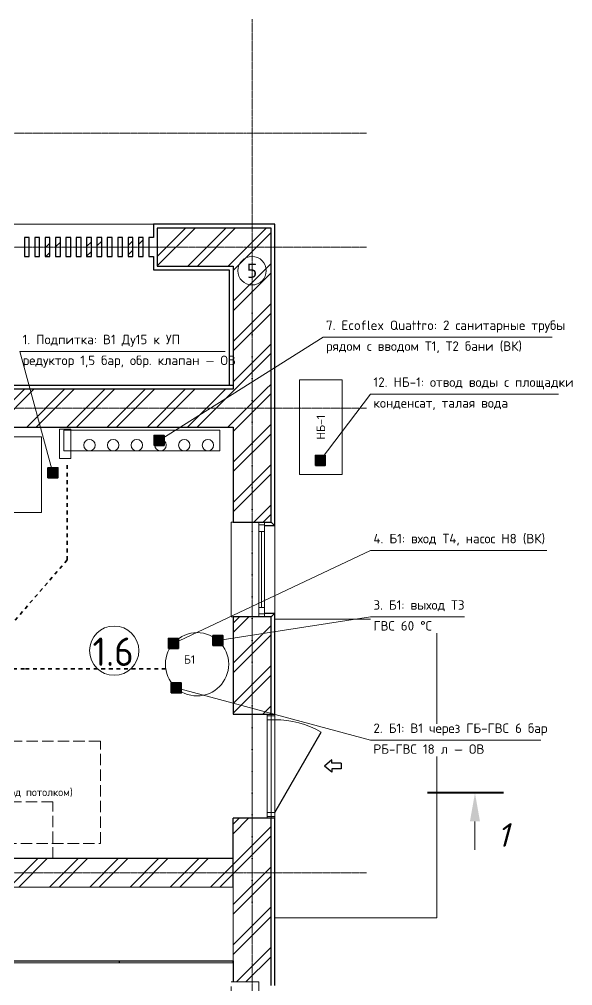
# Model space of a CAD drawing. Header units: millimetres. Extents: x -5016 to 63381, y -6019 to 88916.
# Drawn here: x 57545 to 63381, y 7710 to 17902 of the extents above; entities that cross this region are included whole.
import ezdxf
from ezdxf.enums import TextEntityAlignment as Align

# ---------------------------------------------------------------- set-up
doc = ezdxf.new("R2010")
doc.units = ezdxf.units.MM
for name, pattern in [('ОВ_ПУНКТ', [160, 80, -80]), ('ОВ_ШП', [460, 300, -80, 0, -80]), ('ОВ_ШТРИХ', [330, 240, -90]), ('Осевая 12-2-2', [16, 12, -2, 0, -2]), ('Пунктир 2-1_5', [3.5, 2, -1.5])]:
    doc.linetypes.add(name, pattern=pattern)
for name, color, linetype, lineweight in [('A-AREA-IDEN', 8, 'Continuous', 13), ('A-DOOR', 8, 'Continuous', 13), ('A-FLOR', 9, 'Continuous', 13), ('A-GLAZ', 8, 'Continuous', 13), ('A-WALL', 8, 'Continuous', 13), ('A-WALL-PATT', 8, 'Continuous', 13), ('G-ANNO-SYMB', 8, 'Continuous', 13), ('I-FURN', 9, 'Continuous', 13), ('S-GRID', 8, 'Continuous', 13), ('АР_подложка', 8, 'Continuous', 13), ('ОВ_выноски', 7, 'Continuous', 18), ('ОВ_марки', 7, 'Continuous', 18), ('ОВ_размеры', 7, 'Continuous', 13), ('ТЗ_ВК', 5, 'Continuous', 35), ('ТЗ_ВК_К', 30, 'Continuous', 35), ('ТЗ_контекст', 8, 'Continuous', 18)]:
    doc.layers.add(name, color=color, linetype=linetype, lineweight=lineweight)
doc.styles.add('GOST', font='isocpeur.ttf', dxfattribs={"width": 0.9})
doc.styles.add('GOST Common', font='GOST_Common.ttf', dxfattribs={"height": 300})
doc.styles.add('ISOCPEUR_I', font='isocpeui.ttf', dxfattribs={"height": 250})
pattern_1 = [(45, (0, 0), (-212.132, 212.132), []), (45, (0, 100), (-212.132, 212.132), [])]

# ---------------------------------------------------------------- blocks, each defined once
blk = doc.blocks.new('INT 18 Шкаф - INT 18 Шкаф-1564175-Этаж 1 - Планировка')
at = {"layer": 'I-FURN'}
for p, q in [((-1200, 350), (1200, 350)), ((-1200, 350), (-1200, -430)), ((1200, -430), (1200, 350)), ((1200, -430), (-1200, -430)), ((-1198.5, -432), (-0.8, -432)), ((-1198.5, -432), (-1198.5, -450)), ((-0.8, -450), (-1198.5, -450)), ((-0.8, -450), (-0.8, -432)), ((0.8, -432), (1198.5, -432)), ((0.8, -432), (0.8, -450)), ((1198.5, -450), (0.8, -450)), ((1198.5, -450), (1198.5, -432))]:
    blk.add_line(p, q, dxfattribs=at)
blk = doc.blocks.new('INT 19 Дверь входная одностворчатая с остеклением - 1100 х 2480 ОС-Сверху 2-1581826-Этаж 1 - Планировка')
at = {"layer": 'A-DOOR', "lineweight": 25}
for p, q in [((-30, 940), (-30, 842)), ((-30, 940), (0, 940)), ((0, 940), (30, 940)), ((30, 940), (30, 842)), ((-65, 842), (0, 764)), ((-30, 842), (-65, 842)), ((65, 842), (0, 764)), ((30, 842), (65, 842)), ((490, 240), (-359, 730))]:
    blk.add_line(p, q, dxfattribs=at)
at = {"layer": 'A-DOOR'}
for p, q in [((-550, 240), (-530, 240)), ((-550, 240), (-550, 160)), ((-530, 160), (-530, 240)), ((-530, 240), (-490, 240)), ((-530, 160), (-530, 240)), ((-490, 240), (490, 240)), ((-490, 240), (-490, 160)), ((530, 240), (490, 240)), ((490, 240), (490, 160)), ((530, 240), (550, 240)), ((530, 160), (530, 240)), ((530, 160), (530, 240)), ((550, 240), (550, 160)), ((-550, 160), (-530, 160)), ((-490, 160), (-530, 160)), ((-490, 160), (490, 160)), ((490, 160), (530, 160)), ((530, 160), (550, 160))]:
    blk.add_line(p, q, dxfattribs=at)
blk.add_arc((490, 240), 980, 150, 180, dxfattribs=at)
blk = doc.blocks.new('INT 20 Окно Прямоугольник 1ст - INT 20 Окно Прямоугольник 1ст 1000-3000h-1568821-Этаж 1 - Планировка')
at = {"layer": 'A-GLAZ'}
for p, q in [((460, 240), (-460, 240)), ((-500, 130), (-400, 130)), ((-470, 130), (-500, 130)), ((-470, 70), (-470, 130)), ((-400, 130), (-470, 130)), ((-470, 130), (-470, 70)), ((400, 130), (500, 130)), ((470, 130), (400, 130)), ((500, 130), (470, 130)), ((470, 130), (470, 70)), ((470, 70), (470, 130)), ((-500, 70), (-470, 70)), ((-400, 70), (-500, 70)), ((-470, 70), (-400, 70)), ((500, 70), (400, 70)), ((400, 70), (470, 70)), ((470, 70), (500, 70)), ((-500, -200), (-500, -220)), ((500, -220), (500, -200)), ((-500, -220), (500, -220))]:
    blk.add_line(p, q, dxfattribs=at)
blk = doc.blocks.new('INT 20 Откосы окон снаружи Прямоугольник - INT 20 Откосы окон снаружи Прямоугольник-1566574-Этаж 1 - Планировка')
at = {"layer": 'A-WALL', "lineweight": 25}
for p, q in [((-477, 30), (-477, -80)), ((443, -80), (443, 30))]:
    blk.add_line(p, q, dxfattribs=at)
blk = doc.blocks.new('INT 20 Створка - 05_ Правое поворотно-откидное-1566575-Этаж 1 - Планировка')
at = {"layer": 'A-GLAZ'}
for p, q in [((400, 30), (-400, 30)), ((-400, 30), (-400, -30)), ((400, 30), (-400, 30)), ((-400, 30), (-400, -30)), ((400, -30), (400, 30)), ((400, -30), (400, 30)), ((-400, 0), (400, 0)), ((-400, -30), (400, -30)), ((-400, -30), (400, -30))]:
    blk.add_line(p, q, dxfattribs=at)
blk = doc.blocks.new('INT 20 Подоконник - Подоконник внутри-1566579-Этаж 1 - Планировка')
at = {"layer": 'A-GLAZ'}
for p, q in [((-950, 0), (-950, -290)), ((850, 0), (-950, 0)), ((850, -290), (850, 0)), ((-900, -290), (800, -290))]:
    blk.add_line(p, q, dxfattribs=at)
blk = doc.blocks.new('Разрез - Номер сзади-3578-Этаж 1 - Планировка')
at = {"layer": 'G-ANNO-SYMB'}
blk.add_hatch(color=256, dxfattribs=at).paths.add_polyline_path([(2.47, -3), (3, 0), (3.53, -3)])
at = {"layer": 'G-ANNO-SYMB', "lineweight": 40}
blk.add_line((0, 0), (8, 0), dxfattribs=at)
at = {"layer": 'G-ANNO-SYMB'}
blk.add_line((3, -3), (3, -6), dxfattribs=at)
blk = doc.blocks.new('INT Марка помещения - Номер помещения _ Площадь _ Имя-1615504-Этаж 1 - Планировка')
at = {"layer": 'A-AREA-IDEN'}
for start, end in [(360, 180), (180, 360)]:
    blk.add_arc((0, 0), 2.6, start, end, dxfattribs=at)
blk = doc.blocks.new('АР_plan1')
at = {"layer": 'A-WALL-PATT', "lineweight": 9}
h = blk.add_hatch(dxfattribs=at)
h.set_pattern_fill('FP_1', color=256, style=0, pattern_type=2)
h.set_pattern_definition(pattern_1)
h.paths.add_polyline_path([(21968, 19973), (22368, 19973), (22368, 20373), (21168, 20373), (21168, 19973)])
h = blk.add_hatch(dxfattribs=at)
h.set_pattern_fill('FP_1', color=256, style=0, pattern_type=2)
h.set_pattern_definition(pattern_1)
h.paths.add_polyline_path([(19768, 20073), (19818, 20073), (19818, 20273), (19768, 20273)])
h = blk.add_hatch(dxfattribs=at)
h.set_pattern_fill('FP_1', color=256, style=0, pattern_type=2)
h.set_pattern_definition(pattern_1)
h.paths.add_polyline_path([(19986, 20073), (20036, 20073), (20036, 20273), (19986, 20273)])
h = blk.add_hatch(dxfattribs=at)
h.set_pattern_fill('FP_1', color=256, style=0, pattern_type=2)
h.set_pattern_definition(pattern_1)
h.paths.add_polyline_path([(20096, 20073), (20146, 20073), (20146, 20273), (20096, 20273)])
h = blk.add_hatch(dxfattribs=at)
h.set_pattern_fill('FP_1', color=256, style=0, pattern_type=2)
h.set_pattern_definition(pattern_1)
h.paths.add_polyline_path([(20205, 20073), (20255, 20073), (20255, 20273), (20205, 20273)])
h = blk.add_hatch(dxfattribs=at)
h.set_pattern_fill('FP_1', color=256, style=0, pattern_type=2)
h.set_pattern_definition(pattern_1)
h.paths.add_polyline_path([(20423, 20073), (20473, 20073), (20473, 20273), (20423, 20273)])
h = blk.add_hatch(dxfattribs=at)
h.set_pattern_fill('FP_1', color=256, style=0, pattern_type=2)
h.set_pattern_definition(pattern_1)
h.paths.add_polyline_path([(20532, 20073), (20582, 20073), (20582, 20273), (20532, 20273)])
h = blk.add_hatch(dxfattribs=at)
h.set_pattern_fill('FP_1', color=256, style=0, pattern_type=2)
h.set_pattern_definition(pattern_1)
h.paths.add_polyline_path([(20641, 20073), (20691, 20073), (20691, 20273), (20641, 20273)])
h = blk.add_hatch(dxfattribs=at)
h.set_pattern_fill('FP_1', color=256, style=0, pattern_type=2)
h.set_pattern_definition(pattern_1)
h.paths.add_polyline_path([(20860, 20073), (20910, 20073), (20910, 20273), (20860, 20273)])
h = blk.add_hatch(dxfattribs=at)
h.set_pattern_fill('FP_1', color=256, style=0, pattern_type=2)
h.set_pattern_definition(pattern_1)
h.paths.add_polyline_path([(20969, 20073), (21019, 20073), (21019, 20273), (20969, 20273)])
h = blk.add_hatch(dxfattribs=at)
h.set_pattern_fill('FP_1', color=256, style=0, pattern_type=2)
h.set_pattern_definition(pattern_1)
h.paths.add_polyline_path([(22368, 18673), (22368, 19973), (21968, 19973), (21968, 18673), (22150, 18673)])
h = blk.add_hatch(dxfattribs=at)
h.set_pattern_fill('FP_1', color=256, style=0, pattern_type=2)
h.set_pattern_definition(pattern_1)
h.paths.add_polyline_path([(21968, 18273), (21968, 18673), (14568, 18673), (14568, 18273), (20706, 18273)])
h = blk.add_hatch(dxfattribs=at)
h.set_pattern_fill('FP_1', color=256, style=0, pattern_type=2)
h.set_pattern_definition(pattern_1)
h.paths.add_polyline_path([(21968, 5973), (22368, 5973), (22368, 7013), (22298, 7013), (22298, 8733), (22368, 8733), (22368, 10663), (22298, 10663), (22298, 12383), (22368, 12383), (22368, 14148), (21968, 14148), (21968, 12423), (22238, 12423), (22238, 10623), (21968, 10623), (21968, 8773), (22238, 8773), (22238, 6973), (21968, 6973), (21968, 6100)])
h.paths.add_polyline_path([(22368, 15248), (22368, 16273), (21968, 16273), (21968, 15248)])
h.paths.add_polyline_path([(21968, 17273), (22368, 17273), (22368, 18673), (21968, 18673), (21968, 18173)])
h = blk.add_hatch(dxfattribs=at)
h.set_pattern_fill('FP_1', color=256, style=0, pattern_type=2)
h.set_pattern_definition(pattern_1)
h.paths.add_polyline_path([(21968, 13423), (21968, 13723), (16768, 13723), (16768, 13423), (20706, 13423)])
h.paths.add_polyline_path([(15868, 13423), (15868, 13723), (14868, 13723), (14868, 13423), (14930, 13423)])
at = {"layer": 'A-FLOR'}
for p, q in [((21128, 20413), (15008, 20413)), ((24118, 16248), (22408, 16248)), ((24118, 13098), (24118, 16248)), ((22408, 13098), (24118, 13098))]:
    blk.add_line(p, q, dxfattribs=at)
at = {"layer": 'A-WALL', "lineweight": 25}
for p, q in [((21128, 20413), (21128, 20273)), ((22408, 20413), (21128, 20413)), ((22408, 17233), (22408, 20413)), ((22368, 20373), (21168, 20373)), ((21168, 20373), (21168, 19973)), ((22368, 17273), (22368, 20373)), ((19768, 20273), (19768, 20073)), ((19818, 20273), (19768, 20273)), ((19818, 20073), (19818, 20273)), ((19877, 20273), (19877, 20073)), ((19927, 20273), (19877, 20273)), ((19927, 20073), (19927, 20273)), ((19986, 20273), (19986, 20073)), ((20036, 20273), (19986, 20273)), ((20036, 20073), (20036, 20273)), ((20096, 20273), (20096, 20073)), ((20146, 20273), (20096, 20273)), ((20146, 20073), (20146, 20273)), ((20205, 20273), (20205, 20073)), ((20255, 20273), (20205, 20273)), ((20255, 20073), (20255, 20273)), ((20314, 20273), (20314, 20073)), ((20364, 20273), (20314, 20273)), ((20364, 20073), (20364, 20273)), ((20423, 20273), (20423, 20073)), ((20473, 20273), (20423, 20273)), ((20473, 20073), (20473, 20273)), ((20532, 20273), (20532, 20073)), ((20582, 20273), (20532, 20273)), ((20582, 20073), (20582, 20273)), ((20641, 20273), (20641, 20073)), ((20691, 20273), (20641, 20273)), ((20691, 20073), (20691, 20273)), ((20751, 20273), (20751, 20073)), ((20801, 20273), (20751, 20273)), ((20801, 20073), (20801, 20273)), ((20860, 20273), (20860, 20073)), ((20910, 20273), (20860, 20273)), ((20910, 20073), (20910, 20273)), ((20969, 20273), (20969, 20073)), ((21019, 20273), (20969, 20273)), ((21019, 20073), (21019, 20273)), ((21078, 20273), (21078, 20073)), ((21128, 20273), (21078, 20273)), ((19768, 20073), (19818, 20073)), ((19877, 20073), (19927, 20073)), ((19986, 20073), (20036, 20073)), ((20096, 20073), (20146, 20073)), ((20205, 20073), (20255, 20073)), ((20314, 20073), (20364, 20073)), ((20423, 20073), (20473, 20073)), ((20532, 20073), (20582, 20073)), ((20641, 20073), (20691, 20073)), ((20751, 20073), (20801, 20073)), ((20860, 20073), (20910, 20073)), ((20969, 20073), (21019, 20073)), ((21078, 20073), (21128, 20073)), ((21128, 20073), (21128, 19933)), ((21128, 19933), (21928, 19933)), ((21168, 19973), (21968, 19973)), ((21928, 19933), (21928, 18713)), ((21968, 19973), (21968, 18673)), ((21968, 18673), (14968, 18673)), ((21968, 18713), (15008, 18713)), ((17068, 18273), (21968, 18273)), ((21968, 18273), (21968, 17273)), ((21968, 17273), (22368, 17273)), ((22368, 17273), (22408, 17233)), ((22408, 16313), (22368, 16273)), ((22408, 15248), (22408, 16313)), ((21968, 16273), (21968, 15248)), ((22368, 16273), (21968, 16273)), ((22368, 15248), (22368, 16273)), ((21968, 15248), (22408, 15248)), ((22408, 14148), (21968, 14148)), ((21968, 13423), (21968, 14148)), ((22368, 12383), (22368, 14148)), ((22408, 12383), (22408, 14148)), ((21968, 13723), (16768, 13723)), ((21968, 12643), (21968, 12423))]:
    blk.add_line(p, q, dxfattribs=at)
at = {"layer": 'A-WALL'}
for p, q in [((22328, 15248), (22328, 14148)), ((22368, 15248), (22368, 14148)), ((22408, 15248), (22408, 14148))]:
    blk.add_line(p, q, dxfattribs=at)
at = {"layer": 'G-ANNO-SYMB', "linetype": 'Пунктир 2-1_5'}
blk.add_line((24518, 14415), (24819, 14415), dxfattribs=at)
at = {"layer": 'S-GRID', "color": 251, "linetype": 'Осевая 12-2-2', "true_color": 0x646464}
for p, q in [((22168, 22575), (22168, -1346)), ((23376, 21373), (-1176, 21373)), ((23376, 20173), (-1176, 20173)), ((23376, 18473), (-1176, 18473)), ((23376, 13573), (-1176, 13573))]:
    blk.add_line(p, q, dxfattribs=at)
at = {"layer": 'A-AREA-IDEN', "xscale": 99.99999999999993, "yscale": 99.99999999999993, "zscale": 99.99999999999993}
blk.add_blockref('INT Марка помещения - Номер помещения _ Площадь _ Имя-1615504-Этаж 1 - Планировка', (20714, 15916), dxfattribs=at)
at = {"layer": 'A-DOOR', "lineweight": 25, "rotation": 269.9999999999999}
blk.add_blockref('INT 19 Дверь входная одностворчатая с остеклением - 1100 х 2480 ОС-Сверху 2-1581826-Этаж 1 - Планировка', (22168, 14698), dxfattribs=at)
at = {"layer": 'A-GLAZ', "rotation": 269.9999999999999}
for name, p in [('INT 20 Окно Прямоугольник 1ст - INT 20 Окно Прямоугольник 1ст 1000-3000h-1568821-Этаж 1 - Планировка', (22168, 16773)), ('INT 20 Створка - 05_ Правое поворотно-откидное-1566575-Этаж 1 - Планировка', (22268, 16773)), ('INT 20 Подоконник - Подоконник внутри-1566579-Этаж 1 - Планировка', (22238, 11473))]:
    blk.add_blockref(name, p, dxfattribs=at)
at = {"layer": 'A-WALL', "lineweight": 25, "rotation": 269.9999999999999}
blk.add_blockref('INT 20 Откосы окон снаружи Прямоугольник - INT 20 Откосы окон снаружи Прямоугольник-1566574-Этаж 1 - Планировка', (22378, 16756), dxfattribs=at)
at = {"layer": 'G-ANNO-SYMB', "extrusion": (0, 0, -1), "xscale": 99.99999999999993, "yscale": 99.99999999999993, "zscale": 99.99999999999993}
blk.add_blockref('Разрез - Номер сзади-3578-Этаж 1 - Планировка', (-24819, 14415), dxfattribs=at)
at = {"layer": 'I-FURN'}
blk.add_blockref('INT 18 Шкаф - INT 18 Шкаф-1564175-Этаж 1 - Планировка', (20768, 13073), dxfattribs=at)
at = {"layer": 'A-AREA-IDEN', "insert": (20485, 16055), "char_height": 300, "width": 561.18, "attachment_point": 1, "style": 'GOST Common'}
blk.add_mtext('1.6', dxfattribs=at)
at = {"layer": 'G-ANNO-SYMB', "insert": (24752, 14097), "char_height": 250, "width": 160.34, "attachment_point": 1, "style": 'ISOCPEUR_I', "bg_fill": 3, "box_fill_scale": 0, "bg_fill_color": 256, "bg_fill_true_color": 3254780160, "bg_fill_transparency": 256}
blk.add_mtext('\\fISOCPEUR|b0|i1|c204|p34|;1', dxfattribs=at)

msp = doc.modelspace()

# ---------------------------------------------------------------- block references
at = {"layer": 'АР_подложка'}
msp.add_blockref('АР_plan1', (37832, -4673), dxfattribs=at)

# ---------------------------------------------------------------- next in the draw order: hatches: boundary and pattern name
at = {"layer": 'ОВ_выноски'}
h = msp.add_hatch(color=7, dxfattribs=at)
edge = h.paths.add_edge_path()
edge.add_arc((59020, 13460), 17.5, 0, 360)
h = msp.add_hatch(color=7, dxfattribs=at)
edge = h.paths.add_edge_path()
edge.add_arc((60720, 13250), 17.5, 0, 360)
h = msp.add_hatch(color=7, dxfattribs=at)
edge = h.paths.add_edge_path()
edge.add_arc((57900, 13120), 17.5, 0, 360)
h = msp.add_hatch(color=7, dxfattribs=at)
edge = h.paths.add_edge_path()
edge.add_arc((59170, 11320), 17.5, 0, 360)
h = msp.add_hatch(color=7, dxfattribs=at)
edge = h.paths.add_edge_path()
edge.add_arc((59640, 11350), 17.5, 0, 360)
h = msp.add_hatch(color=7, dxfattribs=at)
edge = h.paths.add_edge_path()
edge.add_arc((59200, 10850), 17.5, 0, 360)
at = {"layer": 'ТЗ_ВК'}
for points in [[(58967.5, 13407.5), (59072.5, 13407.5), (59072.5, 13512.5), (58967.5, 13512.5)], [(57847.5, 13067.5), (57952.5, 13067.5), (57952.5, 13172.5), (57847.5, 13172.5)], [(59117.5, 11267.5), (59222.5, 11267.5), (59222.5, 11372.5), (59117.5, 11372.5)], [(59587.5, 11297.5), (59692.5, 11297.5), (59692.5, 11402.5), (59587.5, 11402.5)], [(59147.5, 10797.5), (59252.5, 10797.5), (59252.5, 10902.5), (59147.5, 10902.5)]]:
    msp.add_hatch(color=5, dxfattribs=at).paths.add_polyline_path(points)
at = {"layer": 'ТЗ_ВК_К'}
msp.add_hatch(color=30, dxfattribs=at).paths.add_polyline_path([(60667.5, 13197.5), (60772.5, 13197.5), (60772.5, 13302.5), (60667.5, 13302.5)])

# ---------------------------------------------------------------- next in the draw order: linework, layer by layer
at = {"layer": 'ОВ_выноски'}
for centre in [(59020, 13460), (60720, 13250), (57900, 13120), (59170, 11320), (59640, 11350), (59200, 10850)]:
    msp.add_circle(centre, 17.5, dxfattribs=at)
at = {"layer": 'ОВ_размеры', "linetype": 'ОВ_ШП', "ltscale": 0.5}
msp.add_lwpolyline([(60000, 8400), (60000, 15100)], dxfattribs=at)
at = {"layer": 'ОВ_размеры'}
msp.add_circle((60000, 15250), 150, dxfattribs=at)
at = {"layer": 'ТЗ_ВК'}
for points in [[(58967.5, 13407.5), (59072.5, 13407.5), (59072.5, 13512.5), (58967.5, 13512.5)], [(57847.5, 13067.5), (57952.5, 13067.5), (57952.5, 13172.5), (57847.5, 13172.5)], [(59117.5, 11267.5), (59222.5, 11267.5), (59222.5, 11372.5), (59117.5, 11372.5)], [(59587.5, 11297.5), (59692.5, 11297.5), (59692.5, 11402.5), (59587.5, 11402.5)], [(59147.5, 10797.5), (59252.5, 10797.5), (59252.5, 10902.5), (59147.5, 10902.5)]]:
    msp.add_lwpolyline(points, close=True, dxfattribs=at)
at = {"layer": 'ТЗ_ВК_К'}
msp.add_lwpolyline([(60667.5, 13197.5), (60772.5, 13197.5), (60772.5, 13302.5), (60667.5, 13302.5)], close=True, dxfattribs=at)
at = {"layer": 'ТЗ_ВК_К', "linetype": 'ОВ_ПУНКТ', "ltscale": 0.5}
for points in [[(58050, 13200), (58050, 12200), (57100, 11100)], [(59090, 11050), (57600, 11050), (57080, 11050)]]:
    msp.add_lwpolyline(points, dxfattribs=at)
at = {"layer": 'ТЗ_контекст'}
for points in [[(60500, 13100), (60950, 13100), (60950, 14100), (60500, 14100)], [(57970, 13270), (58090, 13270), (58090, 13580), (57970, 13580)], [(58016, 13350), (59660, 13350), (59660, 13570), (58016, 13570)], [(57080, 12700), (57780, 12700), (57780, 13500), (57080, 13500)]]:
    msp.add_lwpolyline(points, close=True, dxfattribs=at)
at = {"layer": 'ТЗ_контекст', "linetype": 'ОВ_ШТРИХ', "ltscale": 0.5}
for points in [[(56900, 9210), (58400, 9210), (58400, 10290), (56900, 10290)], [(57300, 9050), (57900, 9050), (57900, 9650), (57300, 9650)]]:
    msp.add_lwpolyline(points, close=True, dxfattribs=at)
at = {"layer": 'ТЗ_контекст'}
for centre, radius in [((58285, 13410), 60), ((58535, 13410), 60), ((58785, 13410), 60), ((59035, 13410), 60), ((59285, 13410), 60), ((59535, 13410), 60), ((59420, 11100), 333.5)]:
    msp.add_circle(centre, radius, dxfattribs=at)

# ---------------------------------------------------------------- next in the draw order: texts
at = {"layer": 'ОВ_размеры', "style": 'GOST'}
msp.add_text('5', height=150, dxfattribs=at).set_placement((60000, 15250), align=Align.MIDDLE_CENTER)
at = {"layer": 'ТЗ_контекст', "style": 'GOST'}
msp.add_text('НБ-1', height=90, rotation=90, dxfattribs=at).set_placement((60725, 13600), align=Align.MIDDLE_CENTER)
for s, height, p in [('Б1', 90, (59340, 11150)), ('П1 (под потолком)', 81, (57650, 9750))]:
    msp.add_text(s, height=height, dxfattribs=at).set_placement(p, align=Align.MIDDLE_CENTER)

# ---------------------------------------------------------------- next in the draw order: wipeouts: each hides what was drawn before it
for points in [[(60750, 14380), (63166, 14380), (63166, 14720), (60750, 14720)], [(57550, 14230), (59718, 14230), (59718, 14570), (57550, 14570)], [(61250, 13780), (63232, 13780), (63232, 14120), (61250, 14120)], [(61250, 12285), (63108, 12285), (63108, 12470), (61250, 12470)], [(61250, 10130), (63046, 10130), (63046, 10470), (61250, 10470)]]:
    msp.add_wipeout(points)

# ---------------------------------------------------------------- next in the draw order: linework, layer by layer
at = {"layer": 'ОВ_выноски'}
for points in [[(59020, 13460), (60750, 14550)], [(60750, 14550), (63166, 14550)], [(57900, 13120), (57550, 14400)], [(57550, 14400), (59718, 14400)], [(60720, 13250), (61250, 13950)], [(61250, 13950), (63232, 13950)], [(59170, 11320), (61250, 12300)], [(61250, 12300), (63108, 12300)], [(59200, 10850), (61250, 10300)], [(61250, 10300), (63046, 10300)]]:
    msp.add_lwpolyline(points, dxfattribs=at)

# ---------------------------------------------------------------- next in the draw order: texts
at = {"layer": 'ОВ_марки', "style": 'GOST'}
for s, p in [('7. Ecoflex Quattro: 2 санитарные трубы', (60780, 14595)), ('1. Подпитка: В1 Ду15 к УП', (57580, 14445)), ('12. НБ-1: отвод воды с площадки', (61280, 13995)), ('4. Б1: вход Т4, насос Н8 (ВК)', (61280, 12345)), ('2. Б1: В1 через ГБ-ГВС 6 бар', (61280, 10345))]:
    msp.add_text(s, height=100, dxfattribs=at).set_placement(p, align=Align.BOTTOM_LEFT)
for s, p in [('рядом с вводом Т1, Т2 бани (ВК)', (60780, 14505)), ('редуктор 1,5 бар, обр. клапан — ОВ', (57580, 14355)), ('конденсат, талая вода', (61280, 13905)), ('РБ-ГВС 18 л — ОВ', (61280, 10255))]:
    msp.add_text(s, height=100, dxfattribs=at).set_placement(p, align=Align.TOP_LEFT)

# ---------------------------------------------------------------- next in the draw order: wipeouts: each hides what was drawn before it
msp.add_wipeout([(61250, 11430), (62240, 11430), (62240, 11770), (61250, 11770)])

# ---------------------------------------------------------------- next in the draw order: linework, layer by layer
at = {"layer": 'ОВ_выноски'}
for points in [[(59640, 11350), (61250, 11600)], [(61250, 11600), (62240, 11600)]]:
    msp.add_lwpolyline(points, dxfattribs=at)

# ---------------------------------------------------------------- next in the draw order: texts
at = {"layer": 'ОВ_марки', "style": 'GOST'}
msp.add_text('3. Б1: выход Т3', height=100, dxfattribs=at).set_placement((61280, 11645), align=Align.BOTTOM_LEFT)
msp.add_text('ГВС 60 °С', height=100, dxfattribs=at).set_placement((61280, 11555), align=Align.TOP_LEFT)

doc.saveas('drawing.dxf')
